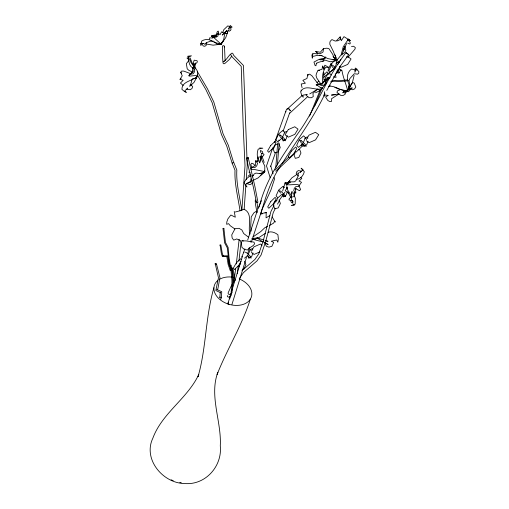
<?xml version="1.0" encoding="UTF-8"?>
<svg xmlns="http://www.w3.org/2000/svg" width="509" height="509" viewBox="0 0 509 509"><rect width="100%" height="100%" fill="white"/><g stroke="black" fill="none" stroke-linecap="round" stroke-linejoin="round"><path stroke-width="0.76" d="M253.011 180.447L258.184 177.851L264.782 171.616L264.788 166.068L261.416 159.152L261.314 154.399L259.66 162.918L260.964 157.523L260.239 160.513M316.458 63.071L315.924 65.776L315.077 65.47L313.958 62.06L318.437 59.68L322.095 59.19L330.207 61.774L336.856 60.406L341.145 54.877L343.219 46.783L348.55 38.945L350.351 40.701L343.969 36.642L341.316 40.688L340.177 36.858L336.767 40.383M335.087 94.763L331.435 95.094L339.083 93.93L331.544 98.721L331.524 101.444L329.756 101.533L327.777 100.451L325.588 97.003L328.28 95.387L323.692 94.941L324.322 96.22L324.577 93.172M234 281.445L232.581 271.31L231.589 268.402M325.455 79.977L325.512 77.648C326.422 75.86 327.751 73.748 329.991 73.684L331.384 75.058M262.262 213.825L260.735 213.901L266.252 212.387L266.061 217.839L269.872 215.574M257.783 161.97L258.235 158.204M261.486 153.603L261.365 153.114L264.025 154.322L263.535 155.665L261.836 156.708L257.802 157.224L258.216 161.232L255.671 160.799L255.435 165.438L251.478 167.506L251.039 168.873L251.904 169.44L254.029 169.421L264.782 171.616L264.406 170.318M201.564 43.418L201.685 41.051C205.019 38.926 209.53 38.735 212.527 41.604M275.77 167.887L277.647 143.283L278.111 142.902L279.015 143.01L279.11 143.462L277.399 165.037M194.832 69.014L195.132 64.058L193.515 69.116M226.747 30.623L222.318 34.975L226.747 30.623L227.701 32.881L226.448 33.626L224.603 33.524L221.606 31.819L220.073 34.625L218.157 33.206L217.96 35.999L216.166 37.17L214.219 37.329L212.138 35.471L211.388 36.063L213.907 37.653L221.11 44.2L225.767 37.564L227.854 31.539M220.429 297.975L219.869 297.523L220.225 292.478L220.791 292.79L215.841 290.531L218.463 277.717L215.192 263.471L216.478 263.929L219.952 277.596L217.96 288.317L217.502 289.844L216.904 289.519L221.771 291.74L221.377 297.339L220.734 299.483M241.934 209.447L245.014 165.737L243.245 127.816L241.221 66.335L231.366 56.06L230.838 54.718M244.155 209.371L245.809 185.906M246.248 179.652L247.24 165.571L243.448 65.502L233.58 55.246L233.001 53.776L232.085 53.044C228.395 55.004 227.141 59.858 223.228 61.824L224.329 61.334M225.207 33.32L224.564 34.358L223.54 40.637L221.11 44.2L217.368 44.296L213.246 41.121L211.311 40.949L206.368 42.629L206.132 45.53L204.682 46.287L203.167 45.912L201.672 43.265L204.16 43.685L200.374 43.24L200.851 45.562L201.526 44.207M334.96 54.775L336.233 58.007M291.822 193.814L292.039 191.524L291.441 196.601M294.469 196.01L294.412 192.485M250.574 182.343L250.918 178.812L252.388 181.166M325.264 83.005L325.111 84.481L320.282 90.57L315.459 92.746M322.572 83.489C322.477 77.546 322.051 72.335 325.677 67.182L328.356 67.563L328.655 67.239L324.812 65.216L323.775 69.339L322.566 66.075L322.019 69.364L318.074 70.306L316.477 73.423L316.013 75.637L316.827 78.144L320.536 83.47M239.179 239.275L236.31 263.961M241.132 241.699L238.912 261.142M230.214 295.315L230.685 295.939L231.067 295.716C234.076 285.784 232.581 275.235 231.131 265.164L229.928 265.431L230.711 265.914L229.502 266.175L227.268 247.826L224.603 242.787L223.018 228.579L223.508 228.299L223.884 228.376L225.436 242.341L228.115 247.412L229.037 257.344L230.946 269.783L231.913 280.141L231.881 285.905L231.131 291.95L231.506 291.733M323.476 48.571L323.037 52.02L320.683 53.464L318.233 53.661L315.758 51.384L320.288 52.281L323.476 48.571L326.899 48.196L328.903 48.635L332.778 54.488L333.815 57.409L336.856 60.406L337.537 59.241M233.892 281.649L235.68 268.574M237.219 273.575L238.276 265.806M297.988 173.62L298.166 172.736L298.185 175.974L295.799 180.797L294.367 181.828L289.125 181.929L286.656 184.309L287.216 189.348L291.046 195.271L291.625 200.699L289.01 199.878L289.271 198.567L290.671 197.403L294.291 196.468L293.496 192.873L295.793 192.93L295.5 188.674M213.914 287.725C205.388 316.789 206.406 347.545 198.084 376.565L198.764 374.49C187.598 398.439 162.123 413.015 152.859 438.173C142.698 459.226 162.95 483.372 184.761 483.55C205.528 485.281 222.452 466.117 220.289 445.827C221.638 421.274 209.027 396.269 217.827 372.302L217.139 374.401C227.199 348.875 241.972 325.429 250.364 299.152M318.698 84.685L311.864 75.714L309.599 74.174L307.811 74.562L306.946 78.494L302.868 80.333L305.368 83.241L301.207 84.004L302.072 87.669M348.162 89.501L349.187 84.99C346.737 79.614 346.235 72.704 351.617 68.976L354.894 69.987L356.033 69.886M354.137 75.364L352.413 82.439L348.881 89.03M206.864 44.13L213.106 45.161L221.11 44.2L221.472 42.743M348.169 89.603L349.556 83.998L349.002 80.575L349.944 78.501L354.245 73.754L357.598 74.161L358.762 73.181L358.839 71.483L356.357 69.186L354.881 72.31L355.257 68.041L357.146 69.269L356.605 69.835M344.491 46.656L343.435 50.875L346.616 43.475M193.172 70.465L192.828 71.814L192.466 67.792L193.859 67.767L195.577 62.906M224.246 47.006L224.488 46.204L223.61 45.676L222.49 45.944L222.446 55.43L223.018 63.059L223.909 63.81L225.016 63.32L229.432 59.426L231.843 56.035M228.967 304.719L227.86 303.771L231.232 292.535M231.907 290.289L242.449 256.377M229.654 298.955L230.342 296.671M259.145 207.036C266.245 177.953 284.041 153.381 300.934 129.178C317.546 104.593 327.567 76.006 345.999 52.631L348.71 54.654L339.586 67.118L326.81 90.392M260.983 212.902C265.978 196.423 270.763 179.785 280.949 165.584M282.629 191.085L285.161 182.629L286.618 182.47L287.54 183.514L286.656 184.309L285.186 183.768L285.161 182.629M229.139 27.683L228.757 28.937L230.227 25.45L232.072 27.066L231.792 27.429L230.672 27.181L227.854 25.838L223.814 29.649L222.885 32.22M247.718 239.924L258.203 207.869L261.486 200.667M251.427 241.96L262.103 209.282L270.922 189.978L274.548 178.971L274.122 177.52M243.633 252.585L244.848 248.825M247.819 253.107L249.505 247.902M223.884 228.376L223.018 228.579M232.04 268.968L231.016 270.572L230.227 270.546L228.147 264.464L226.779 256.275L227.141 256.53L222.388 256.517L221.345 253.463L220.066 244.886L220.855 244.918L222.229 253.132L223.228 256.072L222.859 255.817L227.644 255.836L229.025 264.139L230.793 269.306M246.483 257.408L231.926 304.522M287.28 135.617L286.096 139.084L283.163 141.038L281.891 138.143M252.967 252.89L251.783 256.351L248.85 258.311L247.571 255.41M287.413 191.581L286.23 195.042L283.297 197.002L282.66 195.551M308.002 141.152L306.812 144.613L303.886 146.567L302.607 143.672M233.676 162.734L228.356 145.3L223.082 133.835L213.761 101.889L207.43 88.738L197.212 71.343M272.754 147.801L266.506 165.921L270.209 177.832M270.642 166.468L275.452 152.694M219.869 297.523L220.066 296.982M221.186 297.886L221.377 297.339M274.612 142.596L286.573 109.155L288.877 108.64L290.518 110.911L288.94 109.123M216.478 263.929L216.293 264.438L215.008 263.98M289.723 112.724L283.055 131.322M227.86 303.771L228.42 302.2M340.356 66.164L338.51 71.133L336.086 73.067M341.774 55.087L344.784 46.993L343.48 49.481M190.379 84.443L189.628 86.403L193.967 82.445L197.594 75.873L197.339 70.98L194.572 66.736M314.638 105.955L322.248 87.548M347.609 90.271C345.91 83.54 343.028 77.292 341.94 70.446L340.674 69.688L339.516 72.583L336.532 72.927M329.081 70.446L331.893 63.701L331.054 63.39M320.155 90.138L309.567 116.09M323.915 81.427L324.857 79.251M302.206 146.229L302.41 145.746L301.805 145.052L301.226 145.103L302.206 146.229L296.015 152.185M325.232 57.142L324.589 58.592L325.843 56.989M282.45 137.341L284.735 132.283L282.947 130.291L278.55 134.077L275.942 139.86L277.729 141.852L282.126 138.066M241.629 257.134L243.913 252.076M303.173 142.87L305.451 137.812L303.669 135.82L299.273 139.612L296.664 145.389L298.446 147.387L302.842 143.595M189.176 75.72L189.768 74.416L192.917 71.896C183.494 78.965 193.414 74.588 197.594 75.873L196.067 77.635M252.445 182.407L251.815 183.704L249.995 184.646L246.547 183.463L251.02 181.446M278.073 151.943L280.249 147.502L278.932 143.926M238.95 266.493L240.502 263.325M295.538 151.587L293.986 154.755L295.303 158.331L298.789 157.472L300.965 153.031L299.648 149.455L298.255 149.799M273.982 205.528L270.903 211.591L263.274 240.744L258.757 253.94L254.939 259.444L241.947 270.686M275.7 202.156L277.755 198.109M275.388 208.372L273.257 212.565L265.653 241.622L261.06 255.047L257 260.894L243.461 272.614L239.491 278.34M277.513 204.185L280.001 199.293L284.945 192.167M218.189 44.366L221.11 44.2L222.897 40.79M322.655 83.164L325.645 80.537L327.389 77.234L330.099 77.883M324.958 93.853C313.048 118.807 296.429 140.942 281.738 164.21M323.304 69.033L323.864 68.028L322.566 66.075M348.69 88.814L351.426 83.87L352.89 82.56L354.226 83.094L355.804 87.001L354.569 88.91L352.508 89.762L348.811 88.471L347.1 90.316L342.735 92.842L345.013 91.022L351.484 88.038L347.526 90.736L343.492 91.951L347.1 90.316M252.063 177.056L254.195 173.976L255.932 173.098L261.702 173.773L264.782 171.616L259.787 173.69M327.44 74.46L328.165 73.201M241.018 261.397L238.683 265.463L234.401 269.573L233.243 268.256L236.354 262.829L240.636 258.718L241.412 259.596M337.919 64.261L340.877 59.438M306.221 139.663L309.014 135.108L315.478 132.289L318.749 134.675L315.555 139.88L309.097 142.698L306.367 140.707M287.235 187.49L285.237 190.741L288.508 193.127M251.191 251.401L253.978 246.846L260.443 244.027L262.078 245.223M295.366 189.66L296.162 188.355M183.138 85.429L180.441 83.056L183.164 80.288L180.027 79.34L182.241 75.777L180.657 72.297L181.618 71.069L183.755 71.095L190.08 73.461M255.76 199.878L255.206 200.762L255.524 204.484L256.962 212.476M230.94 268.943L230.253 270.018L230.666 269.764M322.515 83.635L324.901 80.028L325.645 80.537L329.921 77.158M235.54 279.613L231.487 285.454L228.153 292.821L228.172 293.96L229.629 294.552L230.501 293.788M325.436 82.032L328.744 77.858M343.174 50.296L343.874 49.437M204.688 44.684L206.368 42.629M218.157 33.206L215.74 36.152L212.138 35.471M350.65 89.088L348.506 91.709L344.746 91.429M188.623 60.845L186.332 63.631L187.223 68.849L188.89 70.369L192.415 72.011M188.96 75.911L192.879 71.362M347.768 57.523L354.913 49.239L355.377 47.681L353.672 46.268L351.503 46.408M289.64 180.943L286.656 184.309C287.623 186.02 301.01 182.616 298.904 186.345L295.723 186.688L294.272 188.387L293.744 190.71L295.793 192.93M256.294 201.672L253.348 187.058L248.271 166.462L246.661 158.184L247.234 157.542L248.22 157.637L254.907 186.51L257.936 202.226L256.969 202.563L255.874 201.647M226.48 31.291L226.817 30.922L223.985 33.473M320.282 90.57L317.451 89.062L312.94 93.465L313.264 96.615L311.323 97.747L308.995 97.683L306.036 95.164L307.232 94.432L302.957 95.145L303.224 97.276L301.64 95.145L300.603 91.614C305.133 83.68 315.205 91.022 322.012 88.738L321.064 87.58M274.924 170.191L288.845 157.001M275.903 171.317L294.889 153.266M323.603 75.039L326.95 71.826L327.758 72.742M289.786 113.202L307.862 96.468M287.216 109.111L302.257 95.406M260.57 175.427L264.782 171.616M229.718 296.41L228.834 297.205L227.364 296.664L227.338 295.525M325.645 80.537L328.229 78.303M282.26 194.024L277.863 197.816L276.075 195.825L278.684 190.042L283.08 186.249L284.416 187.745M244.511 258.178L247.807 255.333L250.422 249.556L249.079 248.061M327.262 79.391L329.622 77.374M336.716 71.317L339.077 69.3M330.952 82.095L331.989 81.236M316.98 82.598L318.799 81.141M323.66 77.253L334.591 68.511M325.773 81.287L329.412 78.386M188.572 56.785L187.916 57.294L188.476 57.383M263.916 240.032L257.153 237.862L255.295 239.275L252.515 238.918M344.968 93.153L347.246 91.435M248.042 176.184L250.237 174.536M253.03 236.87L260.824 231.531L264.82 227.733L267.435 226.454M197.594 75.873C193.204 81.249 181.898 80.766 181.917 89.368L184.538 91.55L186.364 92.396L184.735 90.907L187.751 88.108L186.701 89.329L190.232 89.73L191.95 88.566L192.714 86.676L190.697 84.424L192.001 79.659L192.682 78.615L196.506 78.24M296.785 174.498L291.905 177.813L286.656 184.309L290.69 182.031M342.398 54.158L344.695 52.618L345.859 50.149L344.867 46.65M335.921 63.313L338.981 61.271L339.516 62.48M284.13 132.9L286.478 131.335M304.853 138.429L307.201 136.864L307.837 138.314M249.817 250.167L252.165 248.608L252.801 250.053M228.433 30.184L229.241 29.656M316.566 63.409L318.004 62.486L323.718 60.8M316.573 89.794L309.714 93.923M265.272 233.383L258.578 237.843L251.91 238.498M231.62 267.874L232.409 267.899L233.466 270.985L234.7 278.34M240.044 210.828C238.072 197.435 234.375 183.8 235.005 170.28L232.123 163.109L233.771 162.454L236.831 170.057C236.055 183.609 239.873 197.263 241.813 210.675M269.331 225.487L273.409 223.266L274.796 221.141L275.204 222.083L272.13 216.923M231.989 292.312L231.181 292.344M265.017 213.067L266.252 212.387M250.708 175.968C247.552 177.138 245.325 179.785 244.078 182.833L245.395 184.614M321.815 59.979L324.927 58.28L319.537 59.216L320.638 59.947M250.905 181.439L244.982 184.888L246.954 186.968L246.267 185.798M322.445 59.642L324.952 58.306M180.027 79.34L181.147 78.819M338.568 73.156L339.662 72.66M316.948 84.908L318.469 84.24L322.725 83.877L316.153 84.908L317.062 85.086L322.012 88.738M346.273 57.084L347.622 56.499L351.032 58.987L347.704 64.414L340.96 67.36L339.821 66.526M259.8 251.93L254.061 254.436L251.338 252.451M241.202 210.344L243.938 209.205C253.558 213.551 247.393 226.263 250.008 234.108M322.299 61.487L324.182 60.743M240.522 210.624L235.33 212.011M339.484 90.163L337.556 90.748L336.939 92.345L340.756 95.399L343.104 95.469L345.14 94.292L345.013 91.022M316.153 84.908L322.617 83.062M277.532 144.27L275.439 144.785L273.269 149.226L274.58 152.802L277.373 152.115M276.966 200.4L275.573 200.743L273.397 205.184L274.714 208.766L278.207 207.901L280.376 203.466L279.066 199.884M242.36 269.56L243.76 269.21L245.93 264.775L244.613 261.193M313.251 56.359L316.7 55.475L322.051 55.564M296.174 179.416C300.374 179.174 303.44 175.618 304.331 171.705L301.112 168.186L303.116 169.841L299.769 172.468L301.767 171.278L298.439 170.566L296.842 171.616L296.181 173.493L298.185 175.974M328.388 86.295C334.916 85.149 340.375 91.073 347.062 90.831L342.366 89.915M189.768 74.416L193.064 73.805L194.419 72.049L194.762 69.758L192.466 67.792M268.052 232.282C271.507 231.08 275.216 232.575 277.92 234.795L278.372 239.065L277.831 242.208L276.724 239.968L271.227 241.247L273.702 242.373L271.882 246.305L268.981 247.126L266.43 246.362L264.629 242.405L261.683 241.202L257.153 237.862M348.811 88.471L352.521 88.012M251.395 175.891L253.45 175.681M337.276 94.559L338.739 94.426M331.906 80.594L339.179 80.664L347.571 79.907M330.869 81.58L334.858 81.224L339.229 81.555L348.436 80.727M331.429 63.727L331.893 63.701M313.041 54.877L311.871 54.896L312.31 58.166L312.73 53.299L317.718 54.011L315.758 51.384M262.256 241.381L260.799 241.406L251.91 239.039M266.627 241.317L268.078 241.291L265.304 240.452M216.153 36.145L211.547 36.203L216.166 36.209M259.577 147.985L262.79 148.195L258.197 149.092C257.191 152.204 256.74 155.582 258.095 158.668M251.478 167.506L254.914 167.531L256.689 165.889L257.567 163.453L255.671 160.799M321.815 55.545L319.576 55.258L320.797 55.392L327.911 58.599L336.856 60.406L333.414 51.498L329.819 44.226L329.896 42.272L330.252 41.248L331.925 39.562L335.138 41.051L337.842 40.758L340.216 39.53L340.177 36.858M243.366 241.005L241.8 240.795L246.356 240.935L253.991 242.15L254.57 243.881C252.967 246.871 249.238 246.999 247.552 250.008L244.32 249.391L241.921 247.374L241.311 242.583L240.452 240.617L236.78 238.944L233.714 240.133L232.161 237.919L231.748 234.903L235.037 228.726L239.065 228.306L241.902 230.017L243.703 233.536L248.596 237.251M318.074 70.306L319.607 70.522M333.376 76.84L336.055 77.381L335.208 73.818M341.724 89.781L339.159 89.234L334.858 87.414M333.077 59.362L336.856 60.406L333.026 56.461M213.825 42.164L221.11 44.2M245.153 252.165L246.337 252.54L249.696 255.575L251.274 258.038L249.499 257.478L247.259 255.454M189.361 58.847L186.956 58.039L189.272 59.941M292.853 203.116L291.377 202.607L290.76 200.947M347.698 43.08L349.842 44.022L350.338 43.087L349.658 41.522L347.596 39.785M318.469 84.24L321.822 85.722L324.099 84.99L325.773 83.164L324.901 80.028M295.481 188.572L299.54 190.71L300.615 189.501L299.006 185.791L301.532 182.305L299.037 181.045L301.805 178.43L300.743 177.367M227.886 30.604L229.215 31.208L230.622 30.381L231.073 28.943L229.909 27.06M219.964 245.185L220.314 245.351M257.293 212.094L255.982 211.458L253.921 212.826L251.255 216.853L250.657 226.963L251.147 231.118M260.538 150.556L262.389 151.472L262.867 153.368M261.683 241.202L262.975 241.87M264.909 242.869L268.135 244.543L264.629 242.405M348.71 54.654L345.999 52.631M248.888 172.074L250.11 172.895M234.884 228.993L230.246 225.716L228.592 223.667L226.664 224.304L226.829 221.899L227.879 218.915L230.838 214.995L235.285 217.209L234.223 211.388M246.661 158.184L247.285 158.687L248.252 158.35L248.22 157.637M180.657 72.297L181.598 73.131M335.819 68.015L332.905 65.381L331.054 64.789L332.701 67.36L334.451 68.944M282.266 194.648L283.946 196.169L285.721 196.728L284.143 194.266L280.79 191.231L279.008 190.665L280.593 193.134M192.72 67.996C188.909 65.776 188.763 61.233 188.502 57.345L191.429 55.786L187.757 56.225L189.017 59.324M329.406 85.137L330.156 85.843M254.767 165.215L253.043 163.593L251.65 163.224L250.803 164.426L251.853 167.951M301.016 90.087L301.735 90.946M292.281 200.61L293.101 201.812M194.266 67.347L190.907 62.365L190.067 59.916M337.232 69.828L338.052 71.12M197.346 75.001L205.891 89.635L212.119 102.583L221.44 134.51L226.721 146L232.123 163.109M340.674 69.688L341.176 70.681M288.323 192.714L290.734 197.454M334.19 68.378L334.725 69.587M286.612 187.299L287.248 188.744M190.099 57.924L192.65 64.102M294.189 195.367L295.335 198.205L295.188 204.134L291.167 205.521L294.215 205.401L293.731 204.084M325.652 81.185L326.568 83.673M261.944 156.142L264.184 162.403M270.743 165.94L273.066 173.9M260.277 150.957L260.621 152.445M292.529 200.292L292.777 202.798M193.859 67.767L193.216 64.312L196.455 63.148L197.346 61.958L197.059 60.724L194.177 60.164L193.344 62.823L193.681 65.521M257.929 208.537L256.956 202.448M278.887 140.032L278.983 140.662M307.811 74.562L307.99 75.771M285.842 111.452L285.905 111.929M250.714 240.789L250.899 242.214M225.118 60.635L224.488 46.204M324.468 91.715L324.551 94.693M218.66 34.377L218.342 31.144L217.4 31.418L216.223 34.847L212.444 35.484L212.845 37.99L209.593 37.876L209.606 39.257M323.813 72.494L323.889 79.798M239.243 278.919A19.399 13.692 16.7 0 1 250.021 299.667A19.399 13.692 16.7 0 1 222.987 301.691A19.399 13.692 16.7 0 1 217.763 280.535M218.978 279.645A19.399 13.692 16.7 0 1 234.229 277.424M181.274 482.729A23.917 16.88 16.7 0 1 179.772 482.507M173.225 480.7A23.917 16.88 16.7 0 1 171.132 479.802M330.71 64.134L327.987 70.172L329.851 72.246L334.438 68.295L337.162 62.263L335.297 60.183L330.71 64.134M270.673 145.555L267.556 150.982L268.72 152.299L272.996 148.195L276.113 142.768L274.949 141.451L270.673 145.555M291.39 151.09L288.279 156.511L289.436 157.835L293.718 153.724L296.83 148.297L295.672 146.98L291.39 151.09M270.807 201.519L267.689 206.947L268.847 208.264L273.129 204.154L276.247 198.733L275.083 197.409L270.807 201.519M288.298 129.579L285.104 134.783L288.374 137.163L294.832 134.351L298.026 129.146L294.756 126.76L288.298 129.579M301.373 140.802L299.597 140.236L301.175 142.705L304.535 145.733L306.31 146.299L304.726 143.831L301.373 140.802M280.656 135.267L278.881 134.7L280.459 137.169L283.812 140.204L285.587 140.77L284.009 138.302L280.656 135.267"/></g></svg>
